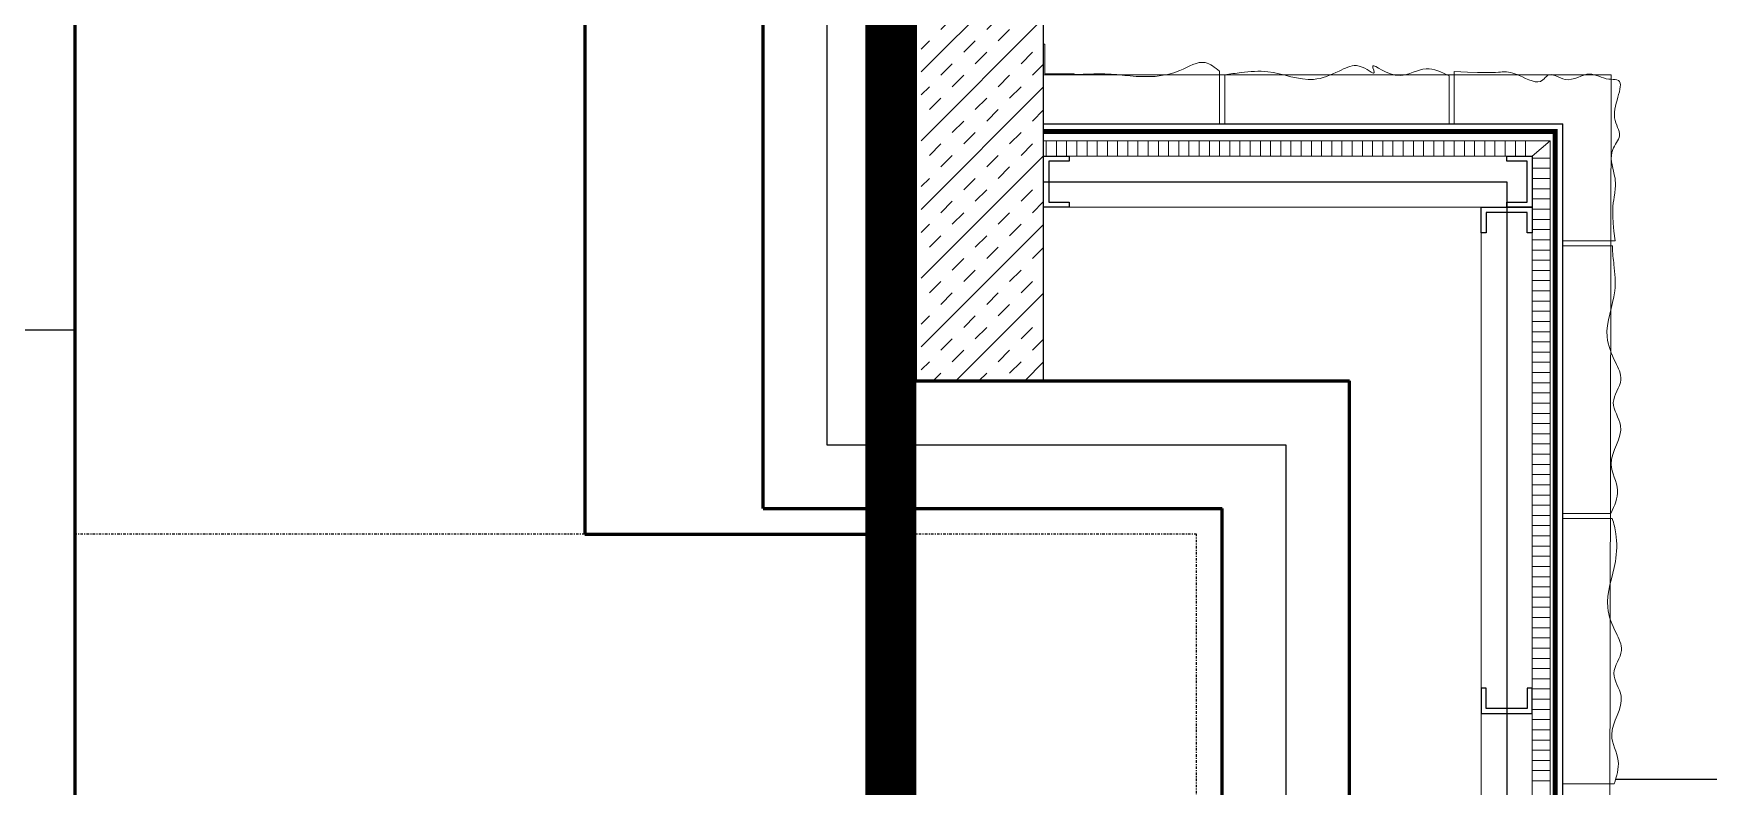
# Model space of a CAD drawing. Header units: centimetres. Extents: x -20963 to 233486, y -95276 to 159172.
# Drawn here: x 106934.1 to 107098.4, y 31848.5 to 31922.3 of the extents above; entities that cross this region are included whole.
import ezdxf

# ---------------------------------------------------------------- set-up
doc = ezdxf.new("R2010")
doc.units = ezdxf.units.CM
doc.header["$LTSCALE"] = 10
doc.header["$MEASUREMENT"] = 0
for name, pattern in [('006 plans$0$$0$$0$DASHED2', [0.375, 0.25, -0.125]), ('006 plans$0$$glazing$0$HIDDEN-Z', [3, 2, -1]), ('DASHDOT2', [0.5, 0.25, -0.125, 0, -0.125])]:
    doc.linetypes.add(name, pattern=pattern)
for name, color, linetype in [('006 plans$0$$0$A-ELV-20', 11, 'Continuous'), ('006 plans$0$$glazing$0$$WALL SECTION$0$External Wall Details$0$A-DETL-INSL', 8, 'Continuous'), ('006 plans$0$$glazing$0$isocab panels', 5, 'Continuous'), ('006 plans$0$A-ELEV', 2, 'Continuous'), ('006 plans$0$isocab panels', 5, 'Continuous'), ('A-MA-DEMISE LINE', 10, 'DASHDOT2'), ('LP-DIMENSION_INT_100', 51, 'Continuous')]:
    doc.layers.add(name, color=color, linetype=linetype)
for name, color, linetype, lineweight in [('006 plans$0$$glazing$0$A-LIN-10', 10, 'Continuous', 9), ('006 plans$0$A-DOOR', 5, 'Continuous', 13), ('006 plans$0$A-WALL-INSUL', 4, 'Continuous', 60), ('006 plans$0$Hatch', 89, 'Continuous', 13), ('006 Slab Edge$0$A-SLB-EDG', 171, 'Continuous', 60), ('006 Slab Edge$0$UPSTAND', 4, 'Continuous', 60)]:
    doc.layers.add(name, color=color, linetype=linetype, lineweight=lineweight)
doc.linetypes.add('006 plans$0$$glazing$0$$WALL SECTION$0$External Wall Details$0$BATTING', pattern='A,0.00254,-2.54,[134,ltypeshp.shx,S=2.54,R=0,X=-2.54,Y=0],-5.08,[134,ltypeshp.shx,S=2.54,R=180,X=2.54,Y=0],-2.54', length=10.16254)

# ---------------------------------------------------------------- blocks, each defined once
blk = doc.blocks.new('gfgf')
at = {"layer": '006 plans$0$Hatch'}
h = blk.add_hatch(dxfattribs=at)
h.set_pattern_fill('INSUL', color=256, scale=5, angle=45, style=0)
h.set_pattern_definition([(45, (-76873.154, -7149.42), (-33.6759605, 33.6759605), []), (45, (-76884.38, -7138.195), (-33.6759605, 33.6759605), [15.875, -15.875]), (45, (-76895.605, -7126.97), (-33.6759605, 33.6759605), [15.875, -15.875])])
h.paths.add_polyline_path([(406277.4, 246200), (406397.4, 246200), (406397.4, 248454.7), (406372.4, 248454.7), (406277.4, 248454.7)])
blk.add_lwpolyline([(406547.4, 246050), (405447.4, 246050), (405447.4, 244950), (406547.4, 244950)], close=True)
at = {"layer": '006 plans$0$$0$A-ELV-20'}
blk.add_lwpolyline([(404997.4, 246250), (405447.4, 246250)], dxfattribs=at)
at = {"layer": '006 plans$0$$glazing$0$$WALL SECTION$0$External Wall Details$0$A-DETL-INSL', "linetype": '006 plans$0$$glazing$0$$WALL SECTION$0$External Wall Details$0$BATTING', "ltscale": 6}
blk.add_lwpolyline([(406184.9, 248454.4), (406184.9, 246137.5), (406634.9, 246137.5), (406634.9, 244863), (405584.4, 244863)], dxfattribs=at)
at = {"layer": '006 plans$0$$glazing$0$$WALL SECTION$0$External Wall Details$0$A-DETL-INSL', "linetype": '006 plans$0$$glazing$0$$WALL SECTION$0$External Wall Details$0$BATTING', "ltscale": 2.5}
blk.add_lwpolyline([(406397.4, 246395.2), (406851.4, 246395.2), (406851.4, 244605), (405559.3, 244605), (405559.3, 244855), (405453.7, 244855)], dxfattribs=at)
at = {"layer": '006 plans$0$$glazing$0$A-LIN-10', "linetype": '006 plans$0$$glazing$0$HIDDEN-Z', "ltscale": 50}
blk.add_lwpolyline([(406397.4, 246501.9), (406397.4, 246526.9)], dxfattribs=at)
at = {"layer": '006 plans$0$$glazing$0$isocab panels'}
for p, q in [((406397.4, 246451.9), (406906.4, 246451.9)), ((406397.4, 246451.9), (406397.4, 246451.9)), ((406906.4, 244550), (406906.4, 246451.9))]:
    blk.add_line(p, q, dxfattribs=at)
for points in [[(406398.4, 246501), (406427.4, 246501)], [(406422.4, 246375.1), (406422.4, 246370.1), (406397.4, 246370.1), (406397.4, 246420.2), (406422.4, 246420.2), (406422.4, 246415.2), (406402.4, 246415.2), (406402.4, 246375.1), (406422.4, 246375.1)], [(406851.4, 246415.2), (406851.4, 246420.2), (406876.4, 246420.2), (406876.4, 246370.1), (406851.4, 246370.1), (406851.4, 246375.1), (406871.4, 246375.1), (406871.4, 246415.2), (406851.4, 246415.2)], [(406831.4, 246345.1), (406826.4, 246345.1), (406826.4, 246370.1), (406876.4, 246370.1), (406876.4, 246345.1), (406871.4, 246345.1), (406871.4, 246365.1), (406831.4, 246365.1), (406831.4, 246345.1)], [(406831.4, 245899.2), (406826.4, 245899.2), (406826.4, 245874.2), (406876.4, 245874.2), (406876.4, 245899.2), (406871.4, 245899.2), (406871.4, 245879.2), (406831.4, 245879.2), (406831.4, 245899.2)]]:
    blk.add_lwpolyline(points, dxfattribs=at)
at = {"layer": '006 plans$0$A-DOOR'}
for p, q in [((406397.4, 246500), (406397.4, 246530)), ((406398.4, 246530), (406397.4, 246530)), ((406398.4, 246501), (406398.4, 246530)), ((406427.4, 246500), (406427.4, 246501)), ((406569.9, 246503.4), (406569.9, 246451.9)), ((406574.9, 246500.2), (406574.9, 246451.9)), ((406795, 246451.9), (406795, 246499)), ((406800, 246451.9), (406800, 246503)), ((406399.9, 246435.2), (406399.9, 246420.2)), ((406409.9, 246435.2), (406409.9, 246420.2)), ((406419.9, 246435.2), (406419.9, 246420.2)), ((406429.9, 246435.2), (406429.9, 246420.2)), ((406439.9, 246435.2), (406439.9, 246420.2)), ((406449.9, 246435.2), (406449.9, 246420.2)), ((406459.9, 246435.2), (406459.9, 246420.2)), ((406469.9, 246435.2), (406469.9, 246420.2)), ((406479.9, 246435.2), (406479.9, 246420.2)), ((406489.9, 246435.2), (406489.9, 246420.2)), ((406499.9, 246435.2), (406499.9, 246420.2)), ((406509.9, 246435.2), (406509.9, 246420.2)), ((406519.9, 246435.2), (406519.9, 246420.2)), ((406529.9, 246435.2), (406529.9, 246420.2)), ((406539.9, 246435.2), (406539.9, 246420.2)), ((406549.9, 246435.2), (406549.9, 246420.2)), ((406559.9, 246435.2), (406559.9, 246420.2)), ((406569.9, 246435.2), (406569.9, 246420.2)), ((406579.9, 246435.2), (406579.9, 246420.2)), ((406589.9, 246435.2), (406589.9, 246420.2)), ((406599.9, 246435.2), (406599.9, 246420.2)), ((406609.9, 246435.2), (406609.9, 246420.2)), ((406619.9, 246435.2), (406619.9, 246420.2)), ((406629.9, 246435.2), (406629.9, 246420.2)), ((406639.9, 246435.2), (406639.9, 246420.2)), ((406649.9, 246435.2), (406649.9, 246420.2)), ((406659.9, 246435.2), (406659.9, 246420.2)), ((406669.9, 246435.2), (406669.9, 246420.2)), ((406679.9, 246435.2), (406679.9, 246420.2)), ((406689.9, 246435.2), (406689.9, 246420.2)), ((406699.9, 246435.2), (406699.9, 246420.2)), ((406709.9, 246435.2), (406709.9, 246420.2)), ((406719.9, 246435.2), (406719.9, 246420.2)), ((406719.9, 246435.2), (406719.9, 246420.2)), ((406729.9, 246435.2), (406729.9, 246420.2)), ((406729.9, 246435.2), (406729.9, 246420.2)), ((406739.9, 246435.2), (406739.9, 246420.2)), ((406739.9, 246435.2), (406739.9, 246420.2)), ((406749.9, 246435.2), (406749.9, 246420.2)), ((406749.9, 246435.2), (406749.9, 246420.2)), ((406759.9, 246435.2), (406759.9, 246420.2)), ((406769.9, 246435.2), (406769.9, 246420.2)), ((406779.9, 246435.2), (406779.9, 246420.2)), ((406789.9, 246435.2), (406789.9, 246420.2)), ((406799.9, 246435.2), (406799.9, 246420.2)), ((406809.9, 246435.2), (406809.9, 246420.2)), ((406819.9, 246435.2), (406819.9, 246420.2)), ((406829.9, 246435.2), (406829.9, 246420.2)), ((406839.9, 246435.2), (406839.9, 246420.2)), ((406849.9, 246435.2), (406849.9, 246420.2)), ((406859.9, 246435.2), (406859.9, 246420.2)), ((406869.9, 246435.2), (406869.9, 246420.2)), ((406617.4, 246420.2), (406617.4, 246420.2)), ((406876.4, 246418.3), (406894.2, 246418.3)), ((406876.4, 246408.3), (406894.2, 246408.3)), ((406876.4, 246398.3), (406894.2, 246398.3)), ((406876.4, 246388.3), (406894.2, 246388.3)), ((406876.4, 246378.3), (406894.2, 246378.3)), ((406826.4, 246370.1), (406397.4, 246370.1)), ((406826.4, 244630), (406826.4, 246370.1)), ((406876.4, 246368.3), (406894.2, 246368.3)), ((406876.4, 246358.3), (406894.2, 246358.3)), ((406876.4, 246348.3), (406894.2, 246348.3)), ((406876.4, 246338.3), (406894.2, 246338.3)), ((406876.4, 246328.3), (406894.2, 246328.3)), ((406906.4, 246337.3), (406957.8, 246337.3)), ((406906.4, 246332.3), (406955.2, 246332.3)), ((406876.4, 246318.3), (406894.2, 246318.3)), ((406876.4, 246308.3), (406894.2, 246308.3)), ((406876.4, 246298.3), (406894.2, 246298.3)), ((406876.4, 246288.3), (406894.2, 246288.3)), ((406876.4, 246278.3), (406894.2, 246278.3)), ((406876.4, 246268.3), (406894.2, 246268.3)), ((406876.4, 246258.3), (406894.2, 246258.3)), ((406876.4, 246248.3), (406894.2, 246248.3)), ((406876.4, 246238.3), (406894.2, 246238.3)), ((406876.4, 246228.3), (406894.2, 246228.3)), ((406876.4, 246218.3), (406894.2, 246218.3)), ((406876.4, 246208.3), (406894.2, 246208.3)), ((406876.4, 246198.3), (406894.2, 246198.3)), ((406876.4, 246188.3), (406894.2, 246188.3)), ((406876.4, 246178.3), (406894.2, 246178.3)), ((406876.4, 246168.3), (406894.2, 246168.3)), ((406876.4, 246158.3), (406894.2, 246158.3)), ((406876.4, 246148.3), (406894.2, 246148.3)), ((406876.4, 246138.3), (406894.2, 246138.3)), ((406876.4, 246128.3), (406894.2, 246128.3)), ((406876.4, 246118.3), (406894.2, 246118.3)), ((406876.4, 246108.3), (406894.2, 246108.3)), ((406876.4, 246098.3), (406894.2, 246098.3)), ((406876.4, 246088.3), (406894.2, 246088.3)), ((406876.4, 246078.3), (406894.2, 246078.3)), ((406876.4, 246068.3), (406894.2, 246068.3)), ((406906.4, 246070.3), (406953.5, 246070.3)), ((406906.4, 246065.3), (406955, 246065.3)), ((406876.4, 246058.3), (406894.2, 246058.3)), ((406876.4, 246048.3), (406894.2, 246048.3)), ((406876.4, 246038.3), (406894.2, 246038.3)), ((406876.4, 246028.3), (406894.2, 246028.3)), ((406876.4, 246018.3), (406894.2, 246018.3)), ((406876.4, 246008.3), (406894.2, 246008.3)), ((406876.4, 245998.3), (406894.2, 245998.3)), ((406876.4, 245988.3), (406894.2, 245988.3)), ((406876.4, 245978.3), (406894.2, 245978.3)), ((406876.4, 245968.3), (406894.2, 245968.3)), ((406876.4, 245958.3), (406894.2, 245958.3)), ((406876.4, 245948.3), (406894.2, 245948.3)), ((406876.4, 245938.3), (406894.2, 245938.3)), ((406876.4, 245928.3), (406894.2, 245928.3)), ((406876.4, 245918.3), (406894.2, 245918.3)), ((406876.4, 245908.3), (406894.2, 245908.3)), ((406876.4, 245898.3), (406894.2, 245898.3)), ((406876.4, 245888.3), (406894.2, 245888.3)), ((406876.4, 245878.3), (406894.2, 245878.3)), ((406876.4, 245868.3), (406894.2, 245868.3)), ((406876.4, 245858.3), (406894.2, 245858.3)), ((406876.4, 245848.3), (406894.2, 245848.3)), ((406876.4, 245838.3), (406894.2, 245838.3)), ((406876.4, 245828.3), (406894.2, 245828.3)), ((406876.4, 245818.3), (406894.2, 245818.3)), ((406876.4, 245808.3), (406894.2, 245808.3)), ((406906.4, 245805.3), (406956.8, 245805.3))]:
    blk.add_line(p, q, dxfattribs=at)
for points in [[(406397.4, 246500), (406954, 246500), (406950, 244498.5), (405451.1, 244498.5), (405451, 244800), (391452.3, 244800)], [(406397.4, 246435.2), (406894.2, 246435.2), (406894.2, 244562.2), (406457, 244562.2)], [(406876.4, 246420.2), (406894.2, 246435.2)], [(406397.4, 246420.2), (406617.4, 246420.2)], [(406457, 244580), (406876.4, 244580), (406876.4, 246420.2), (406397.4, 246420.2)]]:
    blk.add_lwpolyline(points, dxfattribs=at)
at = {"layer": '006 plans$0$A-DOOR', "linetype": '006 plans$0$$0$$0$DASHED2', "ltscale": 100, "const_width": 5}
blk.add_lwpolyline([(406397.4, 246444.4), (406898.9, 246444.4), (406898.9, 244557.5), (406457, 244557.5)], dxfattribs=at)
at = {"layer": '006 plans$0$A-DOOR'}
for points, knots in [([(406569.9, 246503.4), (406565.3, 246507.2), (406553.5, 246516.9), (406523.7, 246497.2), (406491, 246497.5), (406459.6, 246501.4), (406427.4, 246500), (406410.3, 246500), (406397.4, 246500)], [0, 0, 0, 0, 16.37223, 42.345685, 91.298963, 112.674322, 139.356732, 177.611236, 177.611236, 177.611236, 177.611236]), ([(406574.9, 246500), (406580.3, 246500.7), (406594.3, 246502.6), (406623.7, 246505.2), (406656.2, 246490.2), (406684.3, 246501.9), (406705.9, 246513.3), (406726.4, 246495.1), (406713.7, 246517.5), (406742.7, 246491.2), (406771.6, 246510.2), (406787.5, 246502.6), (406795, 246499)], [0, 0, 0, 0, 16.468338, 42.310839, 88.029538, 114.196525, 132.056062, 155.639631, 179.11576, 218.222204, 244.580732, 268.114733, 268.114733, 268.114733, 268.114733]), ([(406800, 246503), (406838.3, 246501.4), (406848.4, 246504), (406865.2, 246500.1), (406883.6, 246488.3), (406893.6, 246504.2), (406911.7, 246488.7), (406931.4, 246506.1), (406946.9, 246494.7), (406971.9, 246496.8), (406948.7, 246461.9), (406966.5, 246441.1), (406950.7, 246424.3), (406956.5, 246405.3), (406959.5, 246389.8), (406953.7, 246364.7), (406957.8, 246337.3)], [0, 0, 0, 0, 13.301425, 30.456261, 54.078391, 60.33238, 78.134801, 102.730604, 122.041911, 130.180592, 167.474911, 185.66824, 200.883148, 225.091959, 240.109218, 248.249873, 248.249873, 248.249873, 248.249873]), ([(406955.2, 246332.3), (406955.2, 246324.8), (406957.1, 246310.9), (406959.6, 246281.6), (406944.6, 246249.1), (406956.4, 246221), (406967.8, 246199.4), (406949.6, 246178.9), (406972, 246151.6), (406945.7, 246122.6), (406964.7, 246093.8), (406957.1, 246077.9), (406953.5, 246070.3)], [0.30518, 0.30518, 0.30518, 0.30518, 16.468338, 42.310839, 88.029538, 114.196525, 132.056062, 155.639631, 179.11576, 218.222204, 244.580732, 268.114733, 268.114733, 268.114733, 268.114733]), ([(406955, 246065.3), (406956.4, 246060.4), (406960, 246046.6), (406959, 246016.9), (406945.5, 245984), (406956.9, 245955.9), (406968.4, 245934.3), (406950.2, 245913.8), (406972.5, 245886.6), (406946.6, 245857.4), (406964.4, 245829.1), (406959.2, 245812.8), (406956.8, 245805.3)], [0, 0, 0, 0, 15.410888, 42.552155, 88.270854, 114.437841, 132.297377, 155.880947, 179.357076, 218.46352, 244.822047, 267.746532, 267.746532, 267.746532, 267.746532])]:
    blk.add_open_spline(points, degree=3, knots=knots, dxfattribs=at)
at = {"layer": '006 plans$0$A-ELEV'}
blk.add_lwpolyline([(406958.3, 245810), (409947.4, 245810)], dxfattribs=at)
at = {"layer": '006 plans$0$A-WALL-INSUL'}
for p, q in [((406247.4, 246200), (406247.4, 248480.4)), ((406122.4, 246075), (406122.4, 248454.4)), ((406247.4, 246200), (406697.4, 246200)), ((406697.4, 244801.1), (406697.4, 246200)), ((406122.4, 246075), (406572.4, 246075)), ((406572.4, 244926.1), (406572.4, 246075))]:
    blk.add_line(p, q, dxfattribs=at)
at = {"layer": '006 plans$0$isocab panels'}
blk.add_lwpolyline([(406397.4, 246200), (406397.4, 248479.6), (406364.6, 248479.6), (406364.6, 248454.7), (406272.4, 248454.7), (406272.4, 246200)], dxfattribs=at)
at = {"layer": '006 Slab Edge$0$A-SLB-EDG'}
blk.add_line((405447.4, 258617.1), (405447.4, 245051), dxfattribs=at)
at = {"layer": '006 Slab Edge$0$UPSTAND', "ltscale": 50}
for p, q in [((406247.4, 258617.1), (406247.4, 246050)), ((405947.4, 254200), (405947.4, 246050)), ((405947.4, 246050), (406247.4, 246050))]:
    blk.add_line(p, q, dxfattribs=at)
at = {"layer": 'A-MA-DEMISE LINE', "color": 12, "linetype": 'DASHDOT2', "ltscale": 1000, "const_width": 50}
blk.add_lwpolyline([(389939.4, 254849.9), (406247.4, 254850), (406247.4, 245201.1), (390696.7, 245201.1), (390696.7, 245924), (389939.4, 245924)], close=True, dxfattribs=at)
blk = doc.blocks.new('PLAN')
at = {"layer": 'A-MA-DEMISE LINE', "color": 4, "xscale": 0.1, "yscale": 0.1, "zscale": 0.1}
blk.add_blockref('gfgf', (62317.38, 7268.24, 0), dxfattribs=at)

msp = doc.modelspace()

# ---------------------------------------------------------------- block references
at = {"layer": 'LP-DIMENSION_INT_100', "color": 2}
msp.add_blockref('PLAN', (4076.07, 0), dxfattribs=at)

doc.saveas('drawing.dxf')
